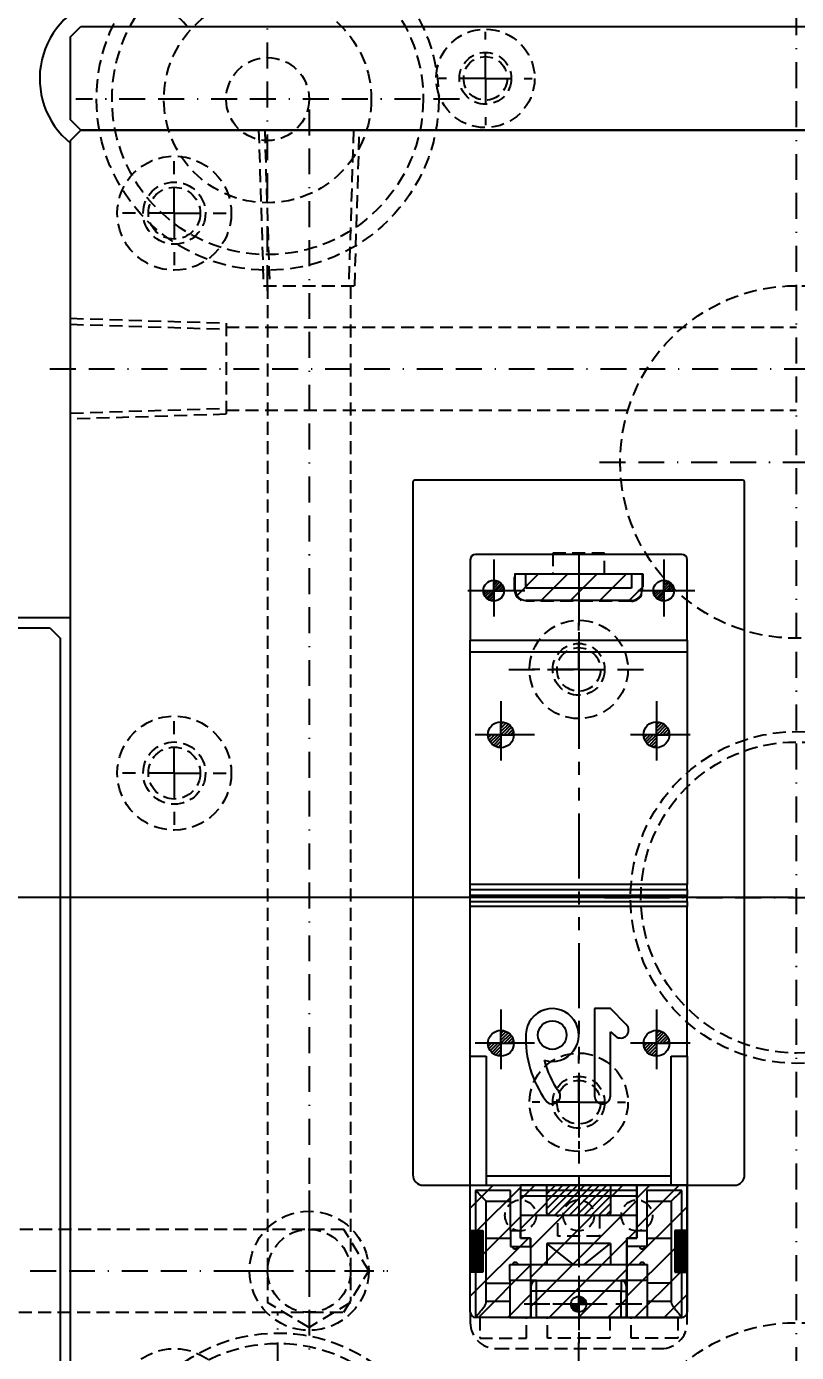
# Model space of a CAD drawing. Extents: x -430 to 437, y -440 to 538.
# Drawn here: x -271.7 to -197.4, y -176.5 to -48.6 of the extents above; entities that cross this region are included whole.
import ezdxf

# ---------------------------------------------------------------- set-up
doc = ezdxf.new("R2010")
doc.units = 0
for name, pattern in [('BORDER', [8.75, 2.5, -1.25, 2.5, -1.25, 0, -1.25]), ('HIDDEN', [1.875, 1.25, -0.625]), ('PHANTOM', [12.5, 6.25, -1.25, 1.25, -1.25, 1.25, -1.25])]:
    doc.linetypes.add(name, pattern=pattern)
for name, color, linetype in [('1', 7, 'CONTINUOUS'), ('100', 7, 'CONTINUOUS'), ('11', 7, 'CONTINUOUS'), ('2', 7, 'CONTINUOUS'), ('200', 7, 'CONTINUOUS')]:
    doc.layers.add(name, color=color, linetype=linetype)
doc.styles.add('EXCESS_STANDARD', font='txt', dxfattribs={"height": 0.2, "bigfont": 'BIGFONT'})
doc.dimstyles.new('ISO-25', dxfattribs={"dimtxt": 4, "dimasz": 2.4, "dimexe": 0.18, "dimexo": 0.3, "dimgap": 0.2, "dimtad": 1, "dimtih": 1, "dimtoh": 1, "dimzin": 12, "dimcen": 0.09, "dimazin": 3, "dimtfac": 0.5, "dimtofl": 0, "dimtmove": 0, "dimatfit": 3})

# ---------------------------------------------------------------- blocks, each defined once
blk = doc.blocks.new('*D36')
at = {"layer": '1', "color": 50, "linetype": 'CONTINUOUS'}
for p, q in [((-365.751051, -135.001839), (-365.151051, -132.601839)), ((-197.747036, -132.601839), (-365.651051, -132.601839)), ((-365.151051, -132.601839), (-364.551051, -135.001839)), ((-365.151051, -190.601839), (-365.151051, -132.601839)), ((-365.151051, -190.601839), (-365.751051, -188.201839)), ((-364.551051, -188.201839), (-365.151051, -190.601839)), ((-349.747036, -190.601839), (-365.651051, -190.601839))]:
    blk.add_line(p, q, dxfattribs=at)
at = {"layer": '1', "color": 7, "linetype": 'CONTINUOUS', "style": 'EXCESS_STANDARD', "width": 0.8}
blk.add_text('58', height=4, rotation=90, dxfattribs=at).set_placement((-365.351051, -164.801839))

msp = doc.modelspace()

# ---------------------------------------------------------------- linework, layer by layer
at = {"layer": '1', "color": 141, "linetype": 'BORDER'}
for p, q in [((-197.447, -394.6018), (-197.447, 13.3982)), ((-248.447, -74.1018), (-248.447, -37.1018)), ((-229.947, -55.6018), (-266.947, -55.6018)), ((-216.447, -90.6018), (-178.447, -90.6018)), ((-226.647, -100.0088), (-226.647, -103.0088)), ((-210.247, -100.0088), (-210.247, -103.0088)), ((-226.647, -103.0088), (-229.647, -103.0088)), ((-223.647, -103.0088), (-226.647, -103.0088)), ((-226.647, -103.0088), (-226.647, -106.0088)), ((-210.247, -103.0088), (-213.247, -103.0088)), ((-207.247, -103.0088), (-210.247, -103.0088)), ((-210.247, -103.0088), (-210.247, -106.0088)), ((-218.447, -103.8518), (-218.447, -110.6018)), ((-225.197, -110.6018), (-218.447, -110.6018)), ((-218.447, -110.6018), (-211.697, -110.6018)), ((-218.447, -110.6018), (-218.447, -117.3518)), ((-225.947, -113.6498), (-225.947, -116.8998)), ((-210.947, -113.6498), (-210.947, -116.8998)), ((-225.947, -116.8998), (-229.197, -116.8998)), ((-222.697, -116.8998), (-225.947, -116.8998)), ((-225.947, -116.8998), (-225.947, -120.1498)), ((-210.947, -116.8998), (-214.197, -116.8998)), ((-207.697, -116.8998), (-210.947, -116.8998)), ((-210.947, -116.8998), (-210.947, -120.1498)), ((-215.947, -132.6018), (-178.947, -132.6018)), ((-225.947, -143.4078), (-225.947, -146.6578)), ((-210.947, -143.4078), (-210.947, -146.6578)), ((-225.947, -146.6578), (-229.197, -146.6578)), ((-222.697, -146.6578), (-225.947, -146.6578)), ((-225.947, -146.6578), (-225.947, -149.9078)), ((-210.947, -146.6578), (-214.197, -146.6578)), ((-207.697, -146.6578), (-210.947, -146.6578)), ((-210.947, -146.6578), (-210.947, -149.9078)), ((-218.447, -159.7588), (-218.447, -163.2588)), ((-244.447, -160.8518), (-244.447, -168.6018)), ((-218.447, -163.2588), (-221.947, -163.2588)), ((-214.947, -163.2588), (-218.447, -163.2588)), ((-218.447, -163.2588), (-218.447, -166.7588)), ((-252.197, -168.6018), (-244.447, -168.6018)), ((-244.447, -168.6018), (-236.697, -168.6018)), ((-244.447, -168.6018), (-244.447, -176.3518)), ((-218.447, -169.0768), (-218.447, -171.8268)), ((-247.447, -190.6018), (-247.447, -172.6018)), ((-212.367, -171.8268), (-224.527, -171.8268)), ((-218.447, -171.8268), (-221.197, -171.8268)), ((-215.697, -171.8268), (-218.447, -171.8268)), ((-218.447, -171.8268), (-218.447, -174.5768)), ((-218.447, -190.6018), (-218.447, -174.6018)), ((-218.447, -190.6018), (-218.447, -174.6018))]:
    msp.add_line(p, q, dxfattribs=at)
at = {"layer": '1', "color": 7, "linetype": 'CONTINUOUS'}
for p, q in [((-267.447, -49.6018), (-266.447, -48.6018)), ((-267.447, -57.6018), (-267.447, -49.6018)), ((-266.447, -48.6018), (-128.447, -48.6018)), ((-266.447, -58.6018), (-267.447, -57.6018)), ((-267.447, -59.6018), (-266.447, -58.6018)), ((-128.447, -58.6018), (-266.447, -58.6018)), ((-266.447, -58.6018), (-128.447, -58.6018)), ((-267.447, -189.6018), (-267.447, -59.6018)), ((-267.447, -190.6018), (-267.447, -59.8509)), ((-208.502, -99.5088), (-228.392, -99.5088)), ((-228.902, -100.0188), (-228.902, -107.7659)), ((-207.992, -107.7659), (-207.992, -100.0188)), ((-224.567, -102.9258), (-224.567, -101.3958)), ((-224.567, -101.3958), (-212.327, -101.3958)), ((-223.547, -102.7728), (-223.547, -101.3958)), ((-213.347, -101.3958), (-213.347, -102.7728)), ((-212.327, -101.3958), (-212.327, -102.9258)), ((-213.347, -102.7728), (-223.547, -102.7728)), ((-213.347, -103.9458), (-223.547, -103.9458)), ((-322.447, -105.6018), (-267.447, -105.6018)), ((-320.447, -106.6018), (-269.447, -106.6018)), ((-269.447, -106.6018), (-268.447, -107.6018)), ((-268.447, -107.6018), (-268.447, -273.6018)), ((-228.902, -108.8935), (-228.902, -107.7659)), ((-228.902, -107.7659), (-207.992, -107.7659)), ((-207.992, -107.7659), (-207.992, -108.8935)), ((-228.902, -131.3412), (-228.902, -108.8935)), ((-228.902, -108.8935), (-207.992, -108.8935)), ((-207.992, -108.8935), (-207.992, -131.341)), ((-207.992, -131.3412), (-228.902, -131.3412)), ((-228.902, -131.8246), (-228.902, -131.3412)), ((-207.992, -131.8246), (-207.992, -131.3412)), ((-228.902, -132.4038), (-228.902, -131.8246)), ((-228.902, -131.8246), (-207.992, -131.8246)), ((-207.992, -132.4038), (-228.902, -132.4038)), ((-228.902, -132.9831), (-228.902, -132.4038)), ((-228.902, -133.4665), (-228.902, -132.9831)), ((-228.902, -132.9831), (-207.992, -132.9831)), ((-207.992, -131.8246), (-207.992, -132.4038)), ((-207.992, -132.9831), (-207.992, -132.4038)), ((-207.992, -132.9831), (-207.992, -133.4665)), ((-207.992, -133.4665), (-228.902, -133.4665)), ((-228.902, -147.9078), (-228.902, -133.4667)), ((-207.992, -147.9078), (-207.992, -133.467)), ((-228.902, -172.5918), (-228.902, -147.9078)), ((-228.902, -147.9078), (-227.372, -147.9078)), ((-227.372, -147.9078), (-227.372, -160.3518)), ((-209.522, -160.3518), (-209.522, -147.9078)), ((-209.522, -147.9078), (-207.992, -147.9078)), ((-207.992, -147.9078), (-207.992, -172.5918)), ((-227.372, -159.4359), (-209.522, -159.4359)), ((-225.026, -160.8618), (-228.392, -160.8618)), ((-228.392, -160.8618), (-228.392, -173.1018)), ((-227.372, -160.3518), (-209.522, -160.3518)), ((-225.026, -164.7378), (-225.026, -160.8618)), ((-212.837, -160.8618), (-224.057, -160.8618)), ((-224.057, -160.8618), (-224.057, -164.7378)), ((-212.837, -164.7378), (-212.837, -160.8618)), ((-208.502, -160.8618), (-211.868, -160.8618)), ((-211.868, -160.8618), (-211.868, -164.7378)), ((-208.502, -173.1018), (-208.502, -160.8618)), ((-227.372, -171.6593), (-227.372, -161.8818)), ((-227.372, -161.8818), (-225.026, -161.8818)), ((-224.057, -161.3718), (-212.837, -161.3718)), ((-211.868, -161.8818), (-209.522, -161.8818)), ((-209.522, -161.8818), (-209.522, -171.6593)), ((-212.837, -163.2588), (-224.057, -163.2588)), ((-224.057, -164.7378), (-225.026, -164.7378)), ((-225.026, -164.7378), (-225.026, -166.2678)), ((-224.057, -165.4518), (-224.057, -164.7378)), ((-211.868, -164.7378), (-212.837, -164.7378)), ((-212.837, -165.4518), (-212.837, -164.7378)), ((-211.868, -164.7378), (-211.868, -166.2678)), ((-227.372, -165.4518), (-225.026, -165.4518)), ((-223.088, -165.4518), (-224.057, -165.4518)), ((-223.088, -166.2678), (-223.088, -165.4518)), ((-218.9576, -168.0018), (-221.507, -165.9618)), ((-221.507, -165.9618), (-221.507, -168.0018)), ((-215.387, -165.9618), (-221.507, -165.9618)), ((-217.9365, -168.0018), (-215.387, -165.9618)), ((-215.387, -165.9618), (-215.387, -168.0018)), ((-213.806, -166.2678), (-213.806, -165.4518)), ((-213.806, -165.4518), (-212.837, -165.4518)), ((-211.868, -165.4518), (-209.522, -165.4518)), ((-225.026, -166.2678), (-223.088, -166.2678)), ((-223.088, -166.2678), (-223.088, -168.0018)), ((-211.868, -166.2678), (-213.806, -166.2678)), ((-213.806, -168.0018), (-213.806, -166.2678)), ((-225.077, -169.5318), (-225.077, -168.0018)), ((-225.077, -168.0018), (-211.817, -168.0018)), ((-211.817, -169.5318), (-211.817, -168.0018)), ((-227.372, -169.7809), (-225.077, -169.7809)), ((-222.527, -169.5318), (-225.077, -169.5318)), ((-225.077, -169.5318), (-225.077, -173.1018)), ((-223.037, -173.1018), (-223.037, -170.0418)), ((-222.527, -170.5518), (-222.527, -169.5318)), ((-222.527, -169.5318), (-214.367, -169.5318)), ((-211.817, -169.5318), (-214.367, -169.5318)), ((-214.367, -169.5318), (-214.367, -170.5518)), ((-213.857, -170.0418), (-213.857, -173.1018)), ((-211.817, -173.1018), (-211.817, -169.5318)), ((-209.522, -169.7809), (-211.817, -169.7809)), ((-222.527, -170.5518), (-223.037, -170.5518)), ((-214.367, -170.5518), (-222.527, -170.5518)), ((-222.527, -173.1018), (-222.527, -170.5518)), ((-214.367, -173.1018), (-214.367, -170.5518)), ((-214.367, -170.5518), (-213.857, -170.5518)), ((-225.077, -171.5718), (-227.372, -171.5718)), ((-209.522, -171.5718), (-211.817, -171.5718)), ((-225.077, -173.1018), (-228.392, -173.1018)), ((-225.077, -173.1018), (-223.037, -173.1018)), ((-223.037, -173.1018), (-222.527, -173.1018)), ((-214.367, -173.1018), (-222.527, -173.1018)), ((-213.857, -173.1018), (-214.367, -173.1018)), ((-211.817, -173.1018), (-213.857, -173.1018)), ((-208.502, -173.1018), (-211.817, -173.1018))]:
    msp.add_line(p, q, dxfattribs=at)
at = {"layer": '1', "color": 71, "linetype": 'CONTINUOUS'}
for p, q in [((-234.447, -92.5518), (-234.447, -159.3518)), ((-202.647, -92.3518), (-234.247, -92.3518)), ((-202.447, -159.3518), (-202.447, -92.5518)), ((-233.447, -160.3518), (-203.447, -160.3518))]:
    msp.add_line(p, q, dxfattribs=at)
at = {"layer": '1', "color": 91, "linetype": 'HIDDEN'}
for p, q in [((-215.947, -99.3958), (-220.947, -99.3958)), ((-220.947, -99.3958), (-220.947, -101.3958)), ((-215.947, -101.3958), (-215.947, -99.3958))]:
    msp.add_line(p, q, dxfattribs=at)
at = {"layer": '1', "color": 144, "linetype": 'CONTINUOUS'}
for p, q in [((-226.647, -103.0088), (-226.647, -102.0088)), ((-226.4226, -102.0344), (-226.647, -102.2588)), ((-226.2356, -102.0974), (-226.647, -102.5088)), ((-226.0761, -102.1879), (-226.647, -102.7588)), ((-210.247, -103.0088), (-210.247, -102.0088)), ((-210.0226, -102.0344), (-210.247, -102.2588)), ((-209.8356, -102.0974), (-210.247, -102.5088)), ((-209.6761, -102.1879), (-210.247, -102.7588)), ((-226.647, -103.0088), (-227.647, -103.0088)), ((-227.6215, -103.2333), (-227.397, -103.0088)), ((-227.5585, -103.4203), (-227.147, -103.0088)), ((-227.468, -103.5798), (-226.897, -103.0088)), ((-227.3541, -103.7159), (-226.647, -103.0088)), ((-227.218, -103.8298), (-226.647, -103.2588)), ((-227.0585, -103.9203), (-226.647, -103.5088)), ((-225.9399, -102.3017), (-226.647, -103.0088)), ((-226.647, -103.0088), (-225.647, -103.0088)), ((-226.647, -103.0088), (-226.647, -104.0088)), ((-225.8261, -102.4379), (-226.397, -103.0088)), ((-225.7356, -102.5974), (-226.147, -103.0088)), ((-225.6726, -102.7844), (-225.897, -103.0088)), ((-210.247, -103.0088), (-211.247, -103.0088)), ((-211.2215, -103.2333), (-210.997, -103.0088)), ((-211.1585, -103.4203), (-210.747, -103.0088)), ((-211.068, -103.5798), (-210.497, -103.0088)), ((-210.9541, -103.7159), (-210.247, -103.0088)), ((-210.818, -103.8298), (-210.247, -103.2588)), ((-210.6585, -103.9203), (-210.247, -103.5088)), ((-209.5399, -102.3017), (-210.247, -103.0088)), ((-210.247, -103.0088), (-209.247, -103.0088)), ((-210.247, -103.0088), (-210.247, -104.0088)), ((-209.4261, -102.4379), (-209.997, -103.0088)), ((-209.3356, -102.5974), (-209.747, -103.0088)), ((-209.2726, -102.7844), (-209.497, -103.0088)), ((-226.8715, -103.9833), (-226.647, -103.7588)), ((-210.4715, -103.9833), (-210.247, -103.7588))]:
    msp.add_line(p, q, dxfattribs=at)
at = {"layer": '1', "color": 121, "linetype": 'CONTINUOUS'}
for p, q in [((-225.947, -116.8998), (-225.947, -115.6498)), ((-225.6664, -115.6817), (-225.947, -115.9623)), ((-225.4327, -115.7605), (-225.947, -116.2748)), ((-225.2333, -115.8736), (-225.947, -116.5873)), ((-225.0632, -116.016), (-225.947, -116.8998)), ((-224.9208, -116.1861), (-225.6345, -116.8998)), ((-210.947, -116.8998), (-210.947, -115.6498)), ((-210.6664, -115.6817), (-210.947, -115.9623)), ((-210.4327, -115.7605), (-210.947, -116.2748)), ((-210.2333, -115.8736), (-210.947, -116.5873)), ((-210.0632, -116.016), (-210.947, -116.8998)), ((-209.9208, -116.1861), (-210.6345, -116.8998)), ((-225.947, -116.8998), (-227.197, -116.8998)), ((-227.1651, -117.1804), (-226.8845, -116.8998)), ((-227.0863, -117.4141), (-226.572, -116.8998)), ((-226.9732, -117.6135), (-226.2595, -116.8998)), ((-226.8309, -117.7837), (-225.947, -116.8998)), ((-226.6607, -117.926), (-225.947, -117.2123)), ((-226.4613, -118.0391), (-225.947, -117.5248)), ((-225.947, -116.8998), (-224.697, -116.8998)), ((-225.947, -116.8998), (-225.947, -118.1498)), ((-224.8077, -116.3855), (-225.322, -116.8998)), ((-224.7289, -116.6192), (-225.0095, -116.8998)), ((-210.947, -116.8998), (-212.197, -116.8998)), ((-212.1651, -117.1804), (-211.8845, -116.8998)), ((-212.0863, -117.4141), (-211.572, -116.8998)), ((-211.9732, -117.6135), (-211.2595, -116.8998)), ((-211.8309, -117.7837), (-210.947, -116.8998)), ((-211.6607, -117.926), (-210.947, -117.2123)), ((-211.4613, -118.0391), (-210.947, -117.5248)), ((-210.947, -116.8998), (-209.697, -116.8998)), ((-210.947, -116.8998), (-210.947, -118.1498)), ((-209.8077, -116.3855), (-210.322, -116.8998)), ((-209.7289, -116.6192), (-210.0095, -116.8998)), ((-226.2276, -118.1179), (-225.947, -117.8373)), ((-211.2276, -118.1179), (-210.947, -117.8373)), ((-207.992, -133.467), (-207.992, -133.4665)), ((-225.947, -146.6578), (-225.947, -145.4078)), ((-225.6664, -145.4397), (-225.947, -145.7203)), ((-225.4327, -145.5185), (-225.947, -146.0328)), ((-225.2333, -145.6316), (-225.947, -146.3453)), ((-225.0632, -145.7739), (-225.947, -146.6578)), ((-210.947, -146.6578), (-210.947, -145.4078)), ((-210.6664, -145.4397), (-210.947, -145.7203)), ((-210.4327, -145.5185), (-210.947, -146.0328)), ((-210.2333, -145.6316), (-210.947, -146.3453)), ((-210.0632, -145.7739), (-210.947, -146.6578)), ((-225.947, -146.6578), (-227.197, -146.6578)), ((-227.1651, -146.9384), (-226.8845, -146.6578)), ((-227.0863, -147.1721), (-226.572, -146.6578)), ((-226.9732, -147.3715), (-226.2595, -146.6578)), ((-226.8309, -147.5417), (-225.947, -146.6578)), ((-226.6607, -147.684), (-225.947, -146.9703)), ((-225.947, -146.6578), (-224.697, -146.6578)), ((-225.947, -146.6578), (-225.947, -147.9078)), ((-224.9208, -145.9441), (-225.6345, -146.6578)), ((-224.8077, -146.1435), (-225.322, -146.6578)), ((-224.7289, -146.3772), (-225.0095, -146.6578)), ((-210.947, -146.6578), (-212.197, -146.6578)), ((-212.1651, -146.9384), (-211.8845, -146.6578)), ((-212.0863, -147.1721), (-211.572, -146.6578)), ((-211.9732, -147.3715), (-211.2595, -146.6578)), ((-211.8309, -147.5417), (-210.947, -146.6578)), ((-211.6607, -147.684), (-210.947, -146.9703)), ((-210.947, -146.6578), (-209.697, -146.6578)), ((-210.947, -146.6578), (-210.947, -147.9078)), ((-209.9208, -145.9441), (-210.6345, -146.6578)), ((-209.8077, -146.1435), (-210.322, -146.6578)), ((-209.7289, -146.3772), (-210.0095, -146.6578)), ((-226.4613, -147.7971), (-225.947, -147.2828)), ((-226.2276, -147.8759), (-225.947, -147.5953)), ((-211.4613, -147.7971), (-210.947, -147.2828)), ((-211.2276, -147.8759), (-210.947, -147.5953)), ((-228.902, -164.8149), (-227.702, -164.8149)), ((-228.902, -164.9149), (-227.702, -164.9149)), ((-209.192, -164.8149), (-207.992, -164.8149)), ((-209.192, -164.9149), (-207.992, -164.9149)), ((-228.902, -165.0149), (-227.702, -165.0149)), ((-228.902, -165.1149), (-227.702, -165.1149)), ((-228.902, -165.2149), (-227.702, -165.2149)), ((-228.902, -165.3149), (-227.702, -165.3149)), ((-228.902, -165.4149), (-227.702, -165.4149)), ((-228.902, -165.5149), (-227.702, -165.5149)), ((-228.902, -165.6149), (-227.702, -165.6149)), ((-228.902, -165.7149), (-227.702, -165.7149)), ((-228.902, -165.8149), (-227.702, -165.8149)), ((-228.902, -165.9149), (-227.702, -165.9149)), ((-228.902, -166.0149), (-227.702, -166.0149)), ((-228.902, -166.1149), (-227.702, -166.1149)), ((-228.902, -166.2149), (-227.702, -166.2149)), ((-209.192, -165.0149), (-207.992, -165.0149)), ((-209.192, -165.1149), (-207.992, -165.1149)), ((-209.192, -165.2149), (-207.992, -165.2149)), ((-209.192, -165.3149), (-207.992, -165.3149)), ((-209.192, -165.4149), (-207.992, -165.4149)), ((-209.192, -165.5149), (-207.992, -165.5149)), ((-209.192, -165.6149), (-207.992, -165.6149)), ((-209.192, -165.7149), (-207.992, -165.7149)), ((-209.192, -165.8149), (-207.992, -165.8149)), ((-209.192, -165.9149), (-207.992, -165.9149)), ((-209.192, -166.0149), (-207.992, -166.0149)), ((-209.192, -166.1149), (-207.992, -166.1149)), ((-209.192, -166.2149), (-207.992, -166.2149)), ((-228.902, -166.3149), (-227.702, -166.3149)), ((-228.902, -166.4149), (-227.702, -166.4149)), ((-228.902, -166.5149), (-227.702, -166.5149)), ((-228.902, -166.6149), (-227.702, -166.6149)), ((-228.902, -166.7149), (-227.702, -166.7149)), ((-228.902, -166.8149), (-227.702, -166.8149)), ((-228.902, -166.9149), (-227.702, -166.9149)), ((-228.902, -167.0149), (-227.702, -167.0149)), ((-228.902, -167.1149), (-227.702, -167.1149)), ((-228.902, -167.2149), (-227.702, -167.2149)), ((-228.902, -167.3149), (-227.702, -167.3149)), ((-228.902, -167.4149), (-227.702, -167.4149)), ((-228.902, -167.5149), (-227.702, -167.5149)), ((-209.192, -166.3149), (-207.992, -166.3149)), ((-209.192, -166.4149), (-207.992, -166.4149)), ((-209.192, -166.5149), (-207.992, -166.5149)), ((-209.192, -166.6149), (-207.992, -166.6149)), ((-209.192, -166.7149), (-207.992, -166.7149)), ((-209.192, -166.8149), (-207.992, -166.8149)), ((-209.192, -166.9149), (-207.992, -166.9149)), ((-209.192, -167.0149), (-207.992, -167.0149)), ((-209.192, -167.1149), (-207.992, -167.1149)), ((-209.192, -167.2149), (-207.992, -167.2149)), ((-209.192, -167.3149), (-207.992, -167.3149)), ((-209.192, -167.4149), (-207.992, -167.4149)), ((-209.192, -167.5149), (-207.992, -167.5149)), ((-228.902, -167.6149), (-227.702, -167.6149)), ((-228.902, -167.7149), (-227.702, -167.7149)), ((-228.902, -167.8149), (-227.702, -167.8149)), ((-228.902, -167.9149), (-227.702, -167.9149)), ((-228.902, -168.0149), (-227.702, -168.0149)), ((-228.902, -168.1149), (-227.702, -168.1149)), ((-228.902, -168.2149), (-227.702, -168.2149)), ((-228.902, -168.3149), (-227.702, -168.3149)), ((-228.902, -168.4149), (-227.702, -168.4149)), ((-228.902, -168.5149), (-227.702, -168.5149)), ((-228.902, -168.6149), (-227.702, -168.6149)), ((-228.902, -168.7149), (-227.702, -168.7149)), ((-209.192, -167.6149), (-207.992, -167.6149)), ((-209.192, -167.7149), (-207.992, -167.7149)), ((-209.192, -167.8149), (-207.992, -167.8149)), ((-209.192, -167.9149), (-207.992, -167.9149)), ((-209.192, -168.0149), (-207.992, -168.0149)), ((-209.192, -168.1149), (-207.992, -168.1149)), ((-209.192, -168.2149), (-207.992, -168.2149)), ((-209.192, -168.3149), (-207.992, -168.3149)), ((-209.192, -168.4149), (-207.992, -168.4149)), ((-209.192, -168.5149), (-207.992, -168.5149)), ((-209.192, -168.6149), (-207.992, -168.6149)), ((-209.192, -168.7149), (-207.992, -168.7149)), ((-227.372, -171.6593), (-227.372, -171.6593))]:
    msp.add_line(p, q, dxfattribs=at)
at = {"layer": '1', "color": 30, "linetype": 'HIDDEN'}
for p, q in [((-220.447, -165.2588), (-220.447, -163.2588)), ((-216.447, -163.2588), (-216.447, -165.2588)), ((-216.447, -165.2588), (-220.447, -165.2588))]:
    msp.add_line(p, q, dxfattribs=at)
at = {"layer": '1', "color": 231, "linetype": 'CONTINUOUS'}
for p, q in [((-228.902, -168.7268), (-228.902, -164.7268)), ((-228.902, -164.7268), (-227.702, -164.7268)), ((-227.702, -164.7268), (-227.702, -168.7268)), ((-207.992, -164.7268), (-209.192, -164.7268)), ((-209.192, -164.7268), (-209.192, -168.7268)), ((-207.992, -168.7268), (-207.992, -164.7268)), ((-227.702, -168.7268), (-228.902, -168.7268)), ((-209.192, -168.7268), (-207.992, -168.7268))]:
    msp.add_line(p, q, dxfattribs=at)
at = {"layer": '1', "color": 30, "linetype": 'CONTINUOUS'}
for p, q in [((-218.447, -171.8268), (-218.447, -171.0768)), ((-218.2787, -171.096), (-218.447, -171.2643)), ((-218.1385, -171.1433), (-218.447, -171.4518)), ((-218.0188, -171.2111), (-218.447, -171.6393)), ((-217.9167, -171.2965), (-218.447, -171.8268)), ((-218.447, -171.8268), (-219.197, -171.8268)), ((-219.1779, -171.9952), (-219.0095, -171.8268)), ((-219.1306, -172.1354), (-218.822, -171.8268)), ((-219.0628, -172.2551), (-218.6345, -171.8268)), ((-218.9774, -172.3572), (-218.447, -171.8268)), ((-218.8753, -172.4426), (-218.447, -172.0143)), ((-218.7556, -172.5104), (-218.447, -172.2018)), ((-218.6154, -172.5577), (-218.447, -172.3893)), ((-218.447, -171.8268), (-217.697, -171.8268)), ((-218.447, -171.8268), (-218.447, -172.5768)), ((-217.8313, -171.3986), (-218.2595, -171.8268)), ((-217.7635, -171.5183), (-218.072, -171.8268)), ((-217.7162, -171.6585), (-217.8845, -171.8268))]:
    msp.add_line(p, q, dxfattribs=at)
at = {"layer": '1', "color": 7, "linetype": 'HIDDEN'}
for p, q in [((-228.902, -172.5918), (-228.902, -173.6018)), ((-207.992, -173.6018), (-207.992, -172.5918)), ((-221.447, -175.1018), (-221.447, -173.1018)), ((-215.447, -173.1018), (-215.447, -175.1018)), ((-215.447, -175.1018), (-221.447, -175.1018)), ((-226.402, -176.1018), (-210.492, -176.1018))]:
    msp.add_line(p, q, dxfattribs=at)
at = {"layer": '1', "color": 213, "linetype": 'HIDDEN'}
for p, q in [((-227.995, -173.1018), (-227.995, -175.1018)), ((-223.495, -175.1018), (-223.495, -173.1018)), ((-213.399, -175.1018), (-213.399, -173.1018)), ((-208.899, -173.1018), (-208.899, -175.1018)), ((-227.995, -175.1018), (-223.495, -175.1018)), ((-208.899, -175.1018), (-213.399, -175.1018))]:
    msp.add_line(p, q, dxfattribs=at)
at = {"layer": '1', "color": 91, "linetype": 'HIDDEN'}
for radius in [16.5, 15, 10, 4]:
    msp.add_circle((-248.447, -55.6018), radius, dxfattribs=at)
at = {"layer": '1', "color": 141, "linetype": 'HIDDEN'}
msp.add_circle((-227.447, -53.6018), 4.75, dxfattribs=at)
at = {"layer": '1', "color": 2, "linetype": 'HIDDEN'}
for centre in [(-257.447, -66.6018), (-257.447, -120.6018), (-257.447, -181.6018)]:
    msp.add_circle(centre, 5.5, dxfattribs=at)
at = {"layer": '1', "color": 7, "linetype": 'HIDDEN'}
for centre, radius in [((-197.447, -90.6018), 17), ((-197.447, -132.6018), 16), ((-197.447, -132.6018), 15), ((-224.057, -163.2588), 1.5), ((-218.447, -163.2588), 1.5), ((-212.837, -163.2588), 1.5), ((-197.447, -190.6018), 17), ((-247.447, -190.6018), 16), ((-247.447, -190.6018), 15)]:
    msp.add_circle(centre, radius, dxfattribs=at)
at = {"layer": '1', "color": 144, "linetype": 'CONTINUOUS'}
for centre in [(-226.647, -103.0088), (-210.247, -103.0088)]:
    msp.add_circle(centre, 1, dxfattribs=at)
at = {"layer": '1', "color": 121, "linetype": 'HIDDEN'}
for centre in [(-218.447, -110.6018), (-218.447, -152.3518)]:
    msp.add_circle(centre, 4.75, dxfattribs=at)
at = {"layer": '1', "color": 121, "linetype": 'CONTINUOUS'}
for centre in [(-225.947, -116.8998), (-210.947, -116.8998), (-225.947, -146.6578), (-210.947, -146.6578)]:
    msp.add_circle(centre, 1.25, dxfattribs=at)
at = {"layer": '1', "color": 30, "linetype": 'CONTINUOUS'}
msp.add_circle((-218.447, -171.8268), 0.75, dxfattribs=at)
at = {"layer": '1', "color": 7, "linetype": 'CONTINUOUS'}
for centre, radius, start, end in [((-262.4266, -53.6223), 8, 38.870131, 231.129869), ((-228.392, -100.0188), 0.51, 90, 180), ((-208.502, -100.0188), 0.51, 0, 90), ((-223.547, -102.9258), 1.02, 180, 270), ((-213.347, -102.9258), 1.02, 270, 0), ((-311.7891, -245.0642), 118.5121, 45.000052, 45.275297), ((-292.7036, -77.4655), 118.511, 315.000052, 315.275298), ((-424.9219, -358.1972), 278.5061, 44.820417, 45.000052), ((-405.8392, 35.6698), 278.5087, 314.820418, 315.000052), ((-222.527, -170.0418), 0.51, 90, 180), ((-214.367, -170.0418), 0.51, 0, 90), ((-228.392, -172.5918), 0.51, 180, 270), ((-329.8311, -90.4156), 130.8698, 320.815394, 321.087571), ((-238.885, -163.8324), 13.9886, 321.087571, 321.920167), ((-237.8514, -164.6421), 12.6756, 321.919988, 323.688431), ((-230.6597, -169.9273), 3.7507, 323.688431, 326.939615), ((-229.4276, -170.7292), 2.2806, 326.939923, 331.017593), ((-228.0393, -171.4982), 0.6935, 331.017593, 338.416055), ((-227.8484, -171.5737), 0.4883, 338.415649, 343.467112), ((-227.567, -171.6573), 0.1947, 343.467112, 351.47081), ((-227.5252, -171.6635), 0.1525, 351.469762, 354.835756), ((-227.9847, -171.622), 0.6138, 354.835756, 356.5139), ((-209.2217, -171.641), 0.3009, 183.49047, 189.591508), ((-209.3068, -171.6554), 0.2146, 189.591508, 196.815143), ((-209.0683, -171.5833), 0.4638, 196.816906, 205.485504), ((-208.2763, -171.2058), 1.3411, 205.485504, 210.580188), ((-207.2921, -170.6242), 2.4843, 210.579919, 215.374939), ((-201.3511, -166.406), 9.7705, 215.374939, 217.792237), ((-197.3514, -163.3044), 14.8318, 217.792362, 218.823278), ((-141.9626, -118.7336), 85.9268, 218.823278, 219.251667), ((-208.502, -172.5918), 0.51, 270, 360)]:
    msp.add_arc(centre, radius, start, end, dxfattribs=at)
at = {"layer": '1', "color": 71, "linetype": 'CONTINUOUS'}
for centre, radius, start, end in [((-234.247, -92.5518), 0.2, 90, 180), ((-202.647, -92.5518), 0.2, 0, 90), ((-233.447, -159.3518), 1, 180, 270), ((-203.447, -159.3518), 1, 270, 0)]:
    msp.add_arc(centre, radius, start, end, dxfattribs=at)
at = {"layer": '1', "color": 7, "linetype": 'HIDDEN'}
for centre, start, end in [((-226.402, -173.6018), 180, 270), ((-210.492, -173.6018), 270, 0)]:
    msp.add_arc(centre, 2.5, start, end, dxfattribs=at)
at = {"layer": '100', "color": 91, "linetype": 'HIDDEN'}
for p, q in [((-224.6383, -101.3958), (-212.2558, -101.3958)), ((-224.6383, -102.9258), (-224.6383, -101.3958)), ((-212.2558, -101.3958), (-212.2558, -102.9258)), ((-213.347, -104.0171), (-223.547, -104.0171))]:
    msp.add_line(p, q, dxfattribs=at)
at = {"layer": '100', "color": 150, "linetype": 'CONTINUOUS'}
for p, q in [((-224.4586, -103.5257), (-222.3288, -101.3958)), ((-222.1216, -104.0171), (-219.5004, -101.3958)), ((-219.2932, -104.0171), (-216.6719, -101.3958)), ((-216.4647, -104.0171), (-213.8435, -101.3958)), ((-213.6363, -104.0171), (-212.2558, -102.6366)), ((-224.057, -161.7188), (-222.6901, -160.3518)), ((-215.387, -161.5341), (-214.2048, -160.3518)), ((-224.057, -164.5472), (-221.507, -161.9972)), ((-223.088, -172.0635), (-212.837, -161.8125)), ((-223.088, -169.2351), (-217.1118, -163.2588)), ((-223.088, -166.4067), (-219.9402, -163.2588)), ((-213.6479, -165.4518), (-212.837, -164.6409)), ((-221.2979, -173.1018), (-213.806, -165.6099)), ((-218.4695, -173.1018), (-213.806, -168.4384)), ((-215.6411, -173.1018), (-213.806, -171.2668))]:
    msp.add_line(p, q, dxfattribs=at)
at = {"layer": '100', "color": 91, "linetype": 'CONTINUOUS'}
for p, q in [((-228.902, -172.5918), (-228.902, -160.3518)), ((-228.902, -160.3518), (-224.057, -160.3518)), ((-224.057, -160.3518), (-224.057, -165.4518)), ((-207.992, -160.3518), (-212.837, -160.3518)), ((-212.837, -160.3518), (-212.837, -165.4518)), ((-207.992, -172.5918), (-207.992, -160.3518)), ((-224.057, -165.4518), (-223.088, -165.4518)), ((-223.088, -165.4518), (-223.088, -173.1018)), ((-212.837, -165.4518), (-213.806, -165.4518)), ((-213.806, -165.4518), (-213.806, -173.1018)), ((-223.088, -173.1018), (-228.392, -173.1018)), ((-213.806, -173.1018), (-208.502, -173.1018))]:
    msp.add_line(p, q, dxfattribs=at)
at = {"layer": '100', "color": 11, "linetype": 'CONTINUOUS'}
for p, q in [((-228.902, -162.572), (-226.6819, -160.3518)), ((-228.2285, -164.7268), (-224.057, -160.5554)), ((-212.837, -164.4314), (-208.7575, -160.3518)), ((-212.837, -161.603), (-211.5859, -160.3518)), ((-227.702, -167.0288), (-224.057, -163.3838)), ((-213.806, -168.2288), (-207.992, -162.4148)), ((-228.902, -171.0573), (-223.2966, -165.4518)), ((-213.806, -171.0573), (-209.192, -166.4433)), ((-228.1182, -173.1018), (-223.088, -168.0717)), ((-213.0222, -173.1018), (-208.6472, -168.7268)), ((-225.2898, -173.1018), (-223.088, -170.9001)), ((-210.1938, -173.1018), (-207.992, -170.9001))]:
    msp.add_line(p, q, dxfattribs=at)
at = {"layer": '100', "color": 213, "linetype": 'CONTINUOUS'}
for p, q in [((-212.837, -160.3518), (-224.057, -160.3518)), ((-224.057, -160.3518), (-224.057, -165.4518)), ((-212.837, -165.4518), (-212.837, -160.3518)), ((-224.057, -165.4518), (-223.088, -165.4518)), ((-223.088, -165.4518), (-223.088, -173.1018)), ((-213.806, -173.1018), (-213.806, -165.4518)), ((-213.806, -165.4518), (-212.837, -165.4518)), ((-223.088, -173.1018), (-213.806, -173.1018))]:
    msp.add_line(p, q, dxfattribs=at)
at = {"layer": '100', "color": 30, "linetype": 'CONTINUOUS'}
for p, q in [((-221.507, -160.3518), (-215.387, -160.3518)), ((-221.507, -163.0588), (-221.507, -160.3518)), ((-215.387, -160.3518), (-215.387, -163.0588)), ((-215.587, -163.2588), (-221.307, -163.2588))]:
    msp.add_line(p, q, dxfattribs=at)
at = {"layer": '100', "color": 50, "linetype": 'CONTINUOUS'}
for p, q in [((-221.507, -161.1709), (-220.6879, -160.3518)), ((-221.507, -162.5852), (-219.2737, -160.3518)), ((-221.507, -161.878), (-219.9808, -160.3518)), ((-221.507, -161.1709), (-220.6879, -160.3518)), ((-221.507, -160.4638), (-221.395, -160.3518)), ((-221.4308, -163.216), (-218.5666, -160.3518)), ((-220.7665, -163.2588), (-217.8595, -160.3518)), ((-220.7665, -163.2588), (-217.8595, -160.3518)), ((-220.0594, -163.2588), (-217.1524, -160.3518)), ((-219.3523, -163.2588), (-216.4453, -160.3518)), ((-218.6452, -163.2588), (-215.7382, -160.3518)), ((-217.9381, -163.2588), (-215.387, -160.7078)), ((-217.9381, -163.2588), (-215.387, -160.7078)), ((-217.231, -163.2588), (-215.387, -161.4149)), ((-216.5239, -163.2588), (-215.387, -162.122)), ((-215.8168, -163.2588), (-215.387, -162.8291))]:
    msp.add_line(p, q, dxfattribs=at)
at = {"layer": '100', "color": 91, "linetype": 'HIDDEN'}
for centre, start, end in [((-223.547, -102.9258), 180, 270), ((-213.347, -102.9258), 270, 0)]:
    msp.add_arc(centre, 1.0912, start, end, dxfattribs=at)
at = {"layer": '100', "color": 30, "linetype": 'CONTINUOUS'}
for centre, start, end in [((-221.307, -163.0588), 180, 270), ((-215.587, -163.0588), 270, 0)]:
    msp.add_arc(centre, 0.2, start, end, dxfattribs=at)
at = {"layer": '100', "color": 91, "linetype": 'CONTINUOUS'}
for centre, start, end in [((-228.392, -172.5918), 180, 270), ((-208.502, -172.5918), 270, 360)]:
    msp.add_arc(centre, 0.51, start, end, dxfattribs=at)
at = {"layer": '11', "color": 141, "linetype": 'BORDER'}
for p, q in [((-244.447, -56.6018), (-244.447, -168.6534)), ((-269.447, -81.6018), (-125.447, -81.6018)), ((-324.447, -168.6018), (-236.697, -168.6018))]:
    msp.add_line(p, q, dxfattribs=at)
at = {"layer": '11', "color": 141, "linetype": 'HIDDEN'}
for p, q in [((-249.311, -58.6018), (-248.8423, -73.6018)), ((-248.73, -58.6018), (-248.2613, -73.6018)), ((-240.164, -58.6018), (-240.6328, -73.6018)), ((-240.0518, -73.6018), (-239.583, -58.6018)), ((-248.8423, -73.6018), (-240.0518, -73.6018)), ((-248.447, -73.6018), (-248.447, -171.6534)), ((-240.447, -73.6018), (-240.447, -171.5143)), ((-267.447, -76.7378), (-252.447, -77.2066)), ((-267.447, -77.3188), (-252.447, -77.7876)), ((-252.447, -77.2066), (-252.447, -85.9971)), ((-252.447, -77.6018), (-197.447, -77.6018)), ((-267.447, -85.8848), (-252.447, -85.4161)), ((-252.447, -85.6018), (-197.447, -85.6018)), ((-252.447, -85.9971), (-267.447, -86.4658)), ((-241.1005, -164.6018), (-302.447, -164.6018)), ((-238.697, -168.6018), (-241.1005, -164.6018)), ((-241.1005, -172.6018), (-238.697, -168.6018)), ((-302.447, -172.6018), (-241.1005, -172.6018)), ((-244.447, -174.0568), (-248.447, -171.6534)), ((-240.447, -171.6534), (-244.447, -174.0568))]:
    msp.add_line(p, q, dxfattribs=at)
at = {"layer": '11', "color": 7, "linetype": 'HIDDEN'}
msp.add_circle((-244.447, -168.6018), 5.75, dxfattribs=at)
at = {"layer": '11', "color": 141, "linetype": 'HIDDEN'}
msp.add_circle((-244.447, -168.6018), 4, dxfattribs=at)
at = {"layer": '2', "color": 141, "linetype": 'BORDER'}
for p, q in [((-227.447, -53.6018), (-227.447, -49.1018)), ((-227.447, -53.6018), (-231.947, -53.6018)), ((-227.447, -53.6018), (-222.947, -53.6018)), ((-227.447, -53.6018), (-227.447, -58.1018)), ((-257.447, -66.6018), (-257.447, -61.6018)), ((-257.447, -66.6018), (-262.447, -66.6018)), ((-257.447, -66.6018), (-252.447, -66.6018)), ((-257.447, -66.6018), (-257.447, -71.6018)), ((-218.447, -110.6018), (-218.447, -106.1018)), ((-218.447, -110.6018), (-222.947, -110.6018)), ((-218.447, -110.6018), (-213.947, -110.6018)), ((-218.447, -110.6018), (-218.447, -115.1018)), ((-257.447, -120.6018), (-257.447, -115.6018)), ((-257.447, -120.6018), (-262.447, -120.6018)), ((-257.447, -120.6018), (-252.447, -120.6018)), ((-257.447, -120.6018), (-257.447, -125.6018)), ((-218.447, -152.3518), (-218.447, -147.8518)), ((-218.447, -152.3518), (-222.947, -152.3518)), ((-218.447, -152.3518), (-213.947, -152.3518)), ((-218.447, -152.3518), (-218.447, -156.8518))]:
    msp.add_line(p, q, dxfattribs=at)
at = {"layer": '2', "color": 141, "linetype": 'PHANTOM'}
msp.add_line((-218.447, -99.5088), (-218.447, -175.5901), dxfattribs=at)
at = {"layer": '2', "color": 7, "linetype": 'CONTINUOUS'}
for p, q in [((-224.618, -166.4718), (-224.516, -166.4718)), ((-212.378, -166.4718), (-212.276, -166.4718)), ((-224.516, -167.7978), (-224.618, -167.7978)), ((-212.276, -167.7978), (-212.378, -167.7978))]:
    msp.add_line(p, q, dxfattribs=at)
at = {"layer": '2', "color": 231, "linetype": 'HIDDEN'}
for centre, radius in [((-227.447, -53.6018), 2.5), ((-257.447, -66.6018), 3), ((-218.447, -110.6018), 2.5), ((-257.447, -120.6018), 3), ((-218.447, -152.3518), 2.5)]:
    msp.add_circle(centre, radius, dxfattribs=at)
at = {"layer": '2', "color": 141, "linetype": 'HIDDEN'}
for centre, radius in [((-227.447, -53.6018), 2.1), ((-257.447, -66.6018), 2.5), ((-218.447, -110.6018), 2.1), ((-257.447, -120.6018), 2.5), ((-218.447, -152.3518), 2.1)]:
    msp.add_circle(centre, radius, dxfattribs=at)
at = {"layer": '2', "color": 7, "linetype": 'CONTINUOUS'}
for centre, start, end in [((-224.618, -166.2678), 180, 270), ((-224.516, -166.2678), 270, 0), ((-212.378, -166.2678), 180, 270), ((-212.276, -166.2678), 270, 0), ((-224.618, -168.0018), 90, 180), ((-224.516, -168.0018), 0, 90), ((-212.378, -168.0018), 90, 180), ((-212.276, -168.0018), 0, 90)]:
    msp.add_arc(centre, 0.204, start, end, dxfattribs=at)
at = {"layer": '200', "color": 7, "linetype": 'CONTINUOUS'}
for p, q in [((-215.387, -143.3178), (-216.917, -143.3178)), ((-216.917, -143.3178), (-216.917, -151.7328)), ((-213.857, -144.8478), (-215.387, -143.3178)), ((-215.387, -151.7328), (-215.387, -145.5561)), ((-215.387, -145.5561), (-214.8907, -145.974))]:
    msp.add_line(p, q, dxfattribs=at)
msp.add_circle((-220.997, -145.8678), 1.3788, dxfattribs=at)
for centre, radius, start, end in [((-220.997, -145.8678), 2.55, 252.43803, 177.508092), ((-213.3543, -146.2004), 10.2, 177.508092, 215.899759), ((-214.398, -145.3888), 0.765, 229.903887, 45), ((-213.3543, -146.2004), 8.67, 194.007329, 215.899759), ((-220.997, -151.7328), 0.765, 215.899759, 35.899757), ((-216.152, -151.7328), 0.765, 180, 0)]:
    msp.add_arc(centre, radius, start, end, dxfattribs=at)

# ---------------------------------------------------------------- dimensions: what is measured, and where the dimension line sits
at = {"layer": '1'}
dim = msp.add_linear_dim(base=(-365.1511, -132.6018), p1=(-349.447, -190.6018), p2=(-197.447, -132.6018), angle=90, dimstyle='ISO-25', override={"dimtxt": 2, "dimasz": 2.4, "dimdec": 3, "dimzin": 0, "dimtol": 0, "dimlim": 0, "dimtdec": 3, "dimtzin": 8}, dxfattribs=at)
dim.commit()
dim.dimension.update_dxf_attribs({"geometry": '*D36', "text_midpoint": (-367.3511, -161.6018), "dimtype": 128, "text_rotation": 90})

doc.saveas('drawing.dxf')
